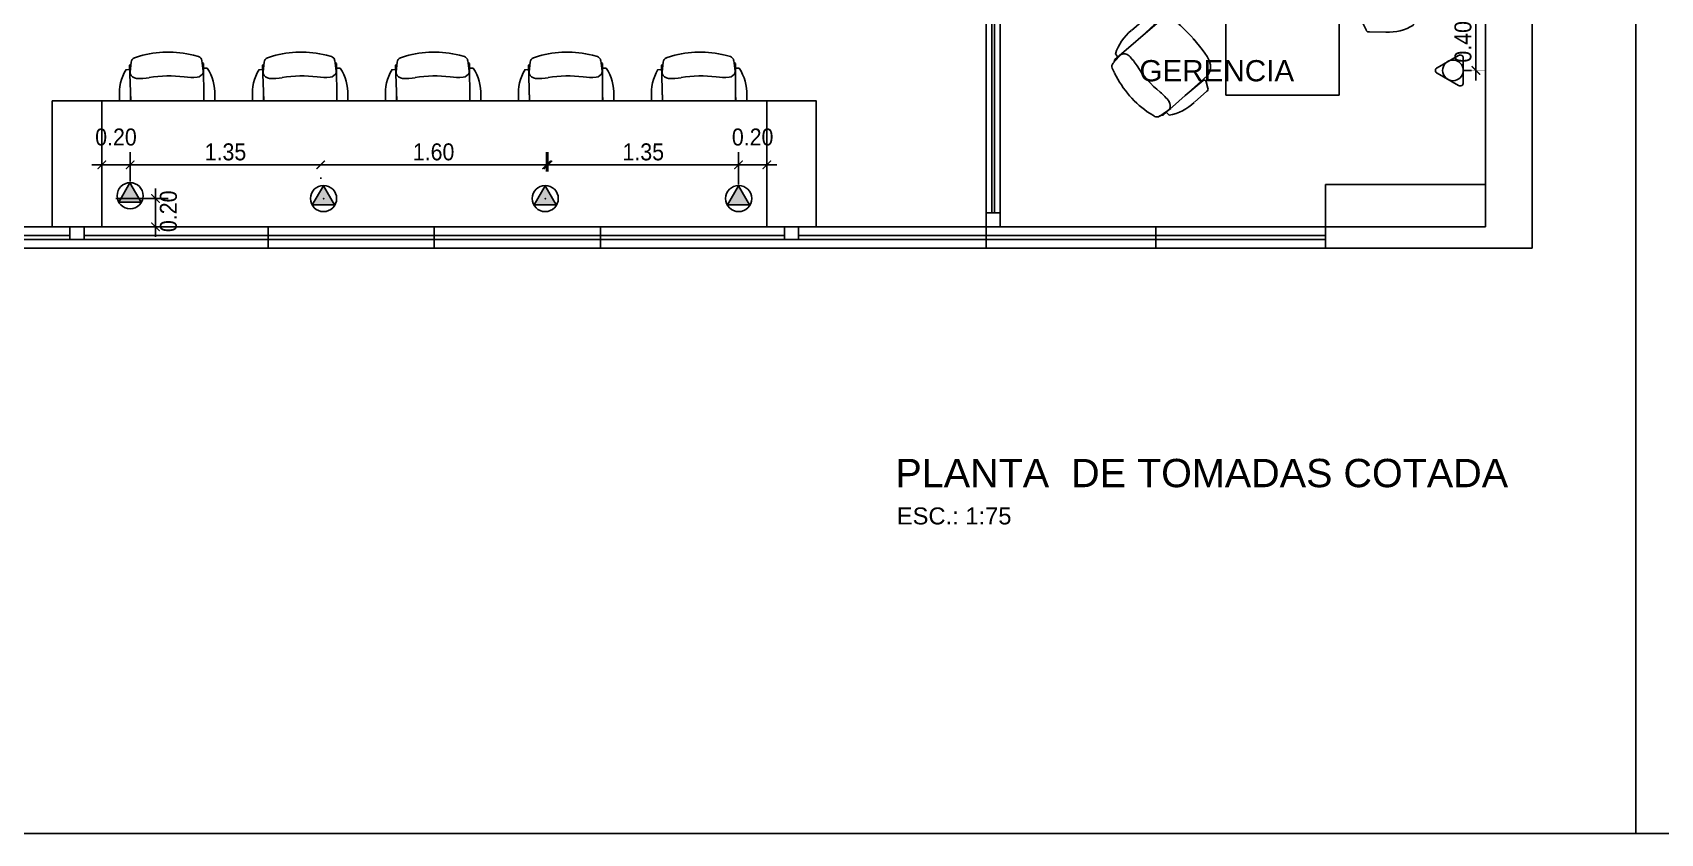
# Model space of a CAD drawing. Header units: millimetres. Extents: x 7034 to 7235, y -465 to -380.
# Drawn here: x 7133.85 to 7145.36, y -417 to -411.34 of the extents above; entities that cross this region are included whole.
import ezdxf

# ---------------------------------------------------------------- set-up
doc = ezdxf.new("R2010")
doc.units = ezdxf.units.MM
doc.header["$LTSCALE"] = 0.005
doc.linetypes.add('CONTINUO', pattern=[0])
doc.linetypes.add('DASHED', pattern=[19.05, 12.7, -6.35])
doc.layers.get('0').update_dxf_attribs({"linetype": 'CONTINUO'})
doc.layers.get('DEFPOINTS').update_dxf_attribs({"linetype": 'CONTINUO', "lineweight": 15})
for name, color, linetype in [('- COTAS', 12, 'Continuous'), ('0-TOMADAS', 12, 'Continuous'), ('A-05', 5, 'Continuous'), ('ALV_5', 5, 'Continuous'), ('ARQ-PEITORIAL', 4, 'Continuous'), ('ARQ_ALVENARIA', 6, 'Continuous'), ('ARQ_ESQUADRIA', 5, 'Continuous'), ('ARQ_JANELAALTA', 150, 'DASHED'), ('ARQ_TXT_AMBIENTE', 3, 'Continuous'), ('JANELA', 10, 'Continuous'), ('NN_PISO', 8, 'Continuous'), ('TEXTO - GERAL', 162, 'Continuous')]:
    doc.layers.add(name, color=color, linetype=linetype)
doc.layers.add('0-LAYOUT', color=250, linetype='Continuous', lineweight=25)
doc.layers.add('TEXTO', color=7, linetype='Continuous', lineweight=15)
doc.styles.add('ARQ', font='arial.ttf', dxfattribs={"width": 0.9})
doc.styles.get("Standard").update_dxf_attribs({"font": 'arial.ttf'})
doc.dimstyles.new('1-50', dxfattribs={"dimtxt": 0.12, "dimasz": 0.06, "dimexe": 0.09, "dimexo": 0.1, "dimgap": 0.03, "dimtad": 1, "dimzin": 0, "dimdsep": 46, "dimtxsty": 'ARQ', "dimblk": 'ARCHTICK', "dimcen": 0, "dimdle": 0.07, "dimclrd": 1, "dimclre": 1, "dimclrt": 7, "dimadec": 0, "dimazin": 0, "dimtm": 1e-09, "dimtfac": 1, "dimtofl": 0, "dimtmove": 2, "dimatfit": 3, "dimldrblk": 'ARCHTICK', "dimfxl": 1, "dimtolj": 1, "dimtzin": 0, "dimlwd": -1, "dimlwe": -1, "dimarcsym": 0})
pattern_1 = [(0, (21.65, -0.508), (0, 6.985), [5.08, -1.905]), (90, (21.65, -0.508), (-6.985, 4e-16), [5.08, -1.905])]

# ---------------------------------------------------------------- blocks, each defined once
blk = doc.blocks.new('TOMADA-H30')
blk.add_lwpolyline([(-0.108, 0.196), (0.108, 0.196, 0.57735), (0.132, 0.237), (0.024, 0.425, 0.57735), (-0.024, 0.425), (-0.132, 0.237, 0.57735)], format="xyb", close=True)
at = {"const_width": 0.005}
blk.add_lwpolyline([(0, 0.196), (0, 0)], dxfattribs=at)
blk = doc.blocks.new('2541982')
at = {"layer": '0-TOMADAS', "xscale": 0.6451236243583418, "yscale": 0.6451236243583418, "zscale": 0.6451236243583418, "rotation": 270}
blk.add_blockref('TOMADA-H30', (3218.8519, 1440.9676), dxfattribs=at)
blk = doc.blocks.new('_ArchTick')
at = {"color": 0, "linetype": 'ByBlock', "const_width": 0.15}
blk.add_lwpolyline([(-0.5, -0.5), (0.5, 0.5)], dxfattribs=at)
blk = doc.blocks.new('*D68')
at = {"layer": '- COTAS', "color": 1, "transparency": 16777216}
for p, q in [((7144.024, -411.203), (7143.966, -411.203)), ((7144.056, -411.133), (7144.056, -411.678)), ((7144.024, -411.608), (7143.966, -411.608))]:
    blk.add_line(p, q, dxfattribs=at)
at = {"layer": 'DEFPOINTS', "color": 0, "transparency": 16777216}
for p in [(7144.124, -411.203), (7144.056, -411.608), (7144.124, -411.608)]:
    blk.add_point(p, dxfattribs=at)
at = {"layer": '- COTAS', "color": 1, "transparency": 16777216, "xscale": 0.06, "yscale": 0.06, "zscale": 0.06}
for p, rotation in [((7144.056, -411.203), 90), ((7144.056, -411.608), 270)]:
    blk.add_blockref('_ArchTick', p, dxfattribs=dict(at, rotation=rotation))
at = {"layer": '- COTAS', "color": 7, "transparency": 16777216, "insert": (7143.965, -411.406), "char_height": 0.12, "attachment_point": 5, "rotation": 90, "style": 'ARQ'}
blk.add_mtext('\\A1;0.40', dxfattribs=at)
blk = doc.blocks.new('A$C686A6CA0')
at = {"layer": 'ARQ-PEITORIAL'}
for p, q in [((-0.1, 2.53), (-0.1, 2.48)), ((-0.1, 2.48), (0, 2.48)), ((0, 2.53), (0, 2.48))]:
    blk.add_line(p, q, dxfattribs=at)
at = {"layer": 'ARQ_ESQUADRIA'}
for p, q in [((-1.596, 3.276), (-1.557, 3.276)), ((-1.596, 3.178), (-1.596, 3.276)), ((-1.582, 3.262), (-1.582, 3.192)), ((-1.557, 3.262), (-1.582, 3.262)), ((-1.557, 3.304), (-1.55, 3.304)), ((-1.557, 3.304), (-1.557, 3.234)), ((-1.557, 3.234), (-1.55, 3.234)), ((-1.55, 3.33), (-1.52, 3.33)), ((-1.55, 3.33), (-1.55, 2.63)), ((-1.52, 2.63), (-1.52, 3.33)), ((-1.513, 3.304), (-1.52, 3.304)), ((-1.513, 3.234), (-1.52, 3.234)), ((-1.513, 3.304), (-1.513, 3.234)), ((-1.474, 3.276), (-1.513, 3.276)), ((-1.513, 3.262), (-1.488, 3.262)), ((-1.488, 3.262), (-1.488, 3.192)), ((-1.474, 3.178), (-1.474, 3.276)), ((-1.266, 3.276), (-1.227, 3.276)), ((-1.266, 3.178), (-1.266, 3.276)), ((-1.227, 3.262), (-1.252, 3.262)), ((-1.252, 3.262), (-1.252, 3.192)), ((-1.227, 3.304), (-1.227, 3.234)), ((-1.227, 3.304), (-1.22, 3.304)), ((-1.227, 3.234), (-1.22, 3.234)), ((-1.19, 3.33), (-1.22, 3.33)), ((-1.22, 2.63), (-1.22, 3.33)), ((-1.19, 3.33), (-1.19, 2.63)), ((-1.183, 3.304), (-1.19, 3.304)), ((-1.183, 3.234), (-1.19, 3.234)), ((-1.183, 3.304), (-1.183, 3.234)), ((-1.144, 3.276), (-1.183, 3.276)), ((-1.183, 3.262), (-1.158, 3.262)), ((-1.158, 3.262), (-1.158, 3.192)), ((-1.144, 3.178), (-1.144, 3.276)), ((-1.582, 3.178), (-1.596, 3.178)), ((-1.582, 3.192), (-1.582, 3.178)), ((-1.582, 3.192), (-1.582, 3.192)), ((-1.488, 3.192), (-1.488, 3.192)), ((-1.488, 3.192), (-1.488, 3.178)), ((-1.474, 3.178), (-1.488, 3.178)), ((-1.266, 3.178), (-1.252, 3.178)), ((-1.252, 3.192), (-1.252, 3.192)), ((-1.252, 3.192), (-1.252, 3.178)), ((-1.158, 3.192), (-1.158, 3.178)), ((-1.158, 3.192), (-1.158, 3.192)), ((-1.158, 3.178), (-1.144, 3.178)), ((-2.27, 2.63), (-2.22, 2.63)), ((-2.27, 2.63), (-2.22, 2.63)), ((-2.22, 2.53), (-2.22, 2.63)), ((-2.22, 2.53), (-2.22, 2.63)), ((-1.55, 2.63), (-1.52, 2.63)), ((-1.52, 2.53), (-1.52, 2.63)), ((-1.52, 2.63), (-1.47, 2.63)), ((-1.22, 2.63), (-1.27, 2.63)), ((-1.22, 2.53), (-1.22, 2.63)), ((-1.19, 2.63), (-1.22, 2.63)), ((-0.52, 2.53), (-0.52, 2.63)), ((-0.47, 2.63), (-0.52, 2.63)), ((-0.47, 2.59), (-0.1, 2.59)), ((-0.47, 2.57), (-0.1, 2.57)), ((-2.27, 2.53), (-2.22, 2.53)), ((-2.27, 2.53), (-2.22, 2.53)), ((-1.52, 2.53), (-1.47, 2.53)), ((-1.22, 2.53), (-1.27, 2.53)), ((-0.47, 2.53), (-0.52, 2.53)), ((-0.1, 2.43), (-0.1, 2.48)), ((-0.1, 2.43), (-0.1, 2.48)), ((-0.1, 2.43), (0, 2.43)), ((-0.1, 2.43), (0, 2.43)), ((-0.06, 2.53), (-0.06, 2.48)), ((-0.04, 2.53), (-0.04, 2.48)), ((0, 2.43), (0, 2.48)), ((0, 2.43), (0, 2.48)), ((0, 2.43), (0.7, 2.43)), ((0, 2.4), (0, 2.43)), ((0.548, 2.476), (0.646, 2.476)), ((0.548, 2.476), (0.548, 2.462)), ((0.562, 2.462), (0.548, 2.462)), ((0.632, 2.462), (0.562, 2.462)), ((0.562, 2.462), (0.562, 2.462)), ((0.674, 2.437), (0.604, 2.437)), ((0.604, 2.437), (0.604, 2.43)), ((0.632, 2.437), (0.632, 2.462)), ((0.646, 2.476), (0.646, 2.437)), ((0.674, 2.437), (0.674, 2.43)), ((0.7, 2.4), (0.7, 2.43)), ((0.7, 2.4), (0, 2.4)), ((0.548, 2.368), (0.548, 2.354)), ((0.562, 2.368), (0.548, 2.368)), ((0.548, 2.354), (0.646, 2.354)), ((0.562, 2.368), (0.562, 2.368)), ((0.632, 2.368), (0.562, 2.368)), ((0.604, 2.393), (0.604, 2.4)), ((0.674, 2.393), (0.604, 2.393)), ((0.632, 2.393), (0.632, 2.368)), ((0.646, 2.354), (0.646, 2.393)), ((0.674, 2.393), (0.674, 2.4)), ((-0.1, 1.73), (0, 1.73)), ((-0.1, 1.68), (-0.1, 1.73)), ((0, 1.68), (0, 1.73)), ((0, 1.68), (-0.1, 1.68)), ((-0.06, 1.68), (-0.06, 0.1)), ((-0.04, 1.68), (-0.04, 0.1))]:
    blk.add_line(p, q, dxfattribs=at)
at = {"layer": 'ARQ_JANELAALTA'}
for centre, start, end in [((-1.519, 2.63), 92.5089, 180), ((-1.221, 2.63), 0, 87.4911), ((0, 2.431), 270, 357.4911)]:
    blk.add_arc(centre, 0.701, start, end, dxfattribs=at)
at = {"layer": 'JANELA'}
for p, q in [((-1.32, 2.63), (-1.42, 2.63)), ((-0.47, 2.63), (-0.47, 2.53)), ((-0.1, 2.63), (-0.47, 2.63)), ((-1.32, 2.53), (-1.42, 2.53)), ((-0.1, 2.53), (-0.47, 2.53)), ((-0.1, 2.53), (-0.1, 2.48)), ((-0.1, 2.48), (0, 2.48)), ((0, 2.48), (0, 2.53)), ((-0.1, 1.68), (-0.1, 0.1)), ((0, 1.68), (0, 0.1))]:
    blk.add_line(p, q, dxfattribs=at)
for points in [[(-1.47, 2.63), (-1.42, 2.63), (-1.42, 2.53), (-1.47, 2.53)], [(-1.32, 2.63), (-1.27, 2.63), (-1.27, 2.53), (-1.32, 2.53)], [(0, 2.53), (-0.1, 2.53), (-0.1, 2.63), (0, 2.63)]]:
    blk.add_lwpolyline(points, close=True, dxfattribs=at)
blk = doc.blocks.new('A$C1D1E4AAD')
at = {"layer": '0-LAYOUT', "linetype": 'ByBlock'}
for p, q in [((-2.015, 0), (-2.015, -1.6)), ((-1.215, 0), (-1.215, -1.6)), ((-2.519, -0.103), (-2.551, -0.122)), ((-2.405, -0.158), (-2.482, -0.105)), ((-2.458, -0.11), (-2.474, -0.11)), ((-2.147, -0.39), (-2.458, -0.11)), ((-2.434, -0.131), (-2.417, -0.111)), ((-2.238, -0.201), (-2.15, -0.28)), ((-2.176, -0.356), (-2.302, -0.25)), ((-2.142, -0.302), (-2.154, -0.346)), ((-2.818, -0.443), (-2.802, -0.408)), ((-2.748, -0.549), (-2.811, -0.479)), ((-2.802, -0.502), (-2.804, -0.486)), ((-2.485, -0.774), (-2.802, -0.502)), ((-2.779, -0.523), (-2.796, -0.543)), ((-1.076, -0.561), (-0.658, -0.556)), ((-1.022, -0.491), (-1.042, -0.533)), ((-1.032, -0.555), (-0.868, -0.558)), ((-0.884, -0.48), (-1.001, -0.48)), ((-0.73, -0.557), (-0.637, -0.568)), ((-0.69, -0.556), (-0.69, -0.53)), ((-0.658, -0.556), (-0.646, -0.567)), ((-2.522, -0.75), (-2.643, -0.639)), ((-0.607, -0.591), (-0.596, -0.626)), ((-2.683, -0.708), (-2.595, -0.785)), ((-2.571, -0.791), (-2.529, -0.773)), ((-0.607, -1.043), (-0.596, -1.007)), ((-2.485, -1.078), (-2.802, -1.35)), ((-2.683, -1.144), (-2.595, -1.067)), ((-2.522, -1.102), (-2.643, -1.213)), ((-2.571, -1.061), (-2.529, -1.079)), ((-1.076, -1.072), (-0.658, -1.078)), ((-1.022, -1.142), (-1.042, -1.101)), ((-1.032, -1.079), (-0.868, -1.076)), ((-0.73, -1.077), (-0.637, -1.066)), ((-0.69, -1.078), (-0.69, -1.104)), ((-0.658, -1.078), (-0.646, -1.067)), ((-0.884, -1.154), (-1.001, -1.153)), ((-2.748, -1.303), (-2.811, -1.373)), ((-2.802, -1.35), (-2.804, -1.366)), ((-2.779, -1.329), (-2.796, -1.309)), ((-2.818, -1.409), (-2.802, -1.443)), ((-2.147, -1.462), (-2.458, -1.742)), ((-2.176, -1.496), (-2.302, -1.602)), ((-2.238, -1.65), (-2.15, -1.572)), ((-2.142, -1.55), (-2.154, -1.506)), ((-2.015, -1.6), (-1.215, -1.6)), ((-2.405, -1.694), (-2.482, -1.747)), ((-2.434, -1.721), (-2.417, -1.741)), ((-2.519, -1.749), (-2.551, -1.73)), ((-2.458, -1.742), (-2.474, -1.741))]:
    blk.add_line(p, q, dxfattribs=at)
for centre, radius, start, end in [((-2.503, -0.131), 0.0328, 51.4098, 120.5547), ((-2.471, -0.44), 0.333, 45.7372, 80.6494), ((-2.149, -0.728), 0.727, 123.5174, 153.896), ((-2.712, 0.012), 0.368, 309.1313, 323.2958), ((-2.46, -0.177), 0.0523, 323.2944, 29.1682), ((-2.46, -0.177), 0.0523, 323.2944, 29.1682), ((-2.012, -0.849), 0.742, 129.1314, 148.282), ((-2.162, -0.297), 0.0207, 345.8779, 57.0329), ((-2.788, -0.455), 0.0328, 156.8587, 226.0036), ((-2.956, -0.266), 0.368, 314.1176, 328.2821), ((-2.168, -0.345), 0.0141, 232.5784, 352.1311), ((-2.209, -0.45), 0.0857, 341.4955, 44.5153), ((-2.477, -0.447), 0.333, 196.764, 231.6762), ((-2.736, -0.492), 0.0523, 248.2452, 314.1189), ((-3.181, 0.177), 1.249, 312.9781, 324.4353), ((-2.321, -0.422), 0.202, 320.8696, 343.9764), ((-1.07, -0.647), 0.0857, 94.1914, 157.2111), ((-1.031, -0.541), 0.0141, 146.5756, 266.1283), ((-1.004, -0.501), 0.0207, 81.6738, 152.8287), ((-0.866, -0.812), 0.333, 58.0573, 92.9695), ((-0.701, -0.607), 0.0523, 109.5385, 175.4123), ((-0.638, -0.601), 0.0328, 18.152, 87.2969), ((-0.967, -0.699), 0.202, 154.7303, 177.8371), ((-0.387, -0.632), 0.368, 175.4109, 189.5754), ((-1.298, -0.817), 0.727, 344.8107, 15.1893), ((-2.579, -0.772), 0.0207, 220.3805, 291.5354), ((-2.532, -0.76), 0.0141, 285.2823, 44.835), ((-2.433, -0.706), 0.0857, 232.8981, 295.9178), ((-2.476, -0.598), 0.202, 293.437, 316.5438), ((0.074, -0.817), 1.249, 174.2714, 185.7286), ((-1.481, -0.817), 0.742, 350.4247, 9.5753), ((-0.967, -0.934), 0.202, 182.1629, 205.2697), ((-1.07, -0.987), 0.0857, 202.7889, 265.8086), ((-0.387, -1.002), 0.368, 170.4246, 184.5891), ((-0.701, -1.026), 0.0523, 184.5877, 250.4615), ((-0.701, -1.026), 0.0523, 184.5877, 250.4615), ((-2.477, -1.405), 0.333, 128.3238, 163.236), ((-2.579, -1.08), 0.0207, 68.4646, 139.6195), ((-2.532, -1.092), 0.0141, 315.165, 74.7177), ((-2.433, -1.146), 0.0857, 64.0822, 127.1019), ((-2.476, -1.254), 0.202, 43.4562, 66.563), ((-3.181, -2.029), 1.249, 35.5647, 47.0219), ((-1.031, -1.093), 0.0141, 93.8717, 213.4244), ((-1.004, -1.133), 0.0207, 207.1713, 278.3262), ((-0.866, -0.822), 0.333, 267.0305, 301.9427), ((-0.638, -1.033), 0.0328, 272.7031, 341.848), ((-2.788, -1.397), 0.0328, 133.9964, 203.1413), ((-2.736, -1.36), 0.0523, 45.8811, 111.7548), ((-2.956, -1.586), 0.368, 31.7179, 45.8824), ((-2.321, -1.43), 0.202, 16.0236, 39.1304), ((-2.209, -1.402), 0.0857, 315.4847, 18.5045), ((-2.149, -1.124), 0.727, 206.104, 236.4826), ((-2.012, -1.003), 0.742, 211.718, 230.8686), ((-2.168, -1.507), 0.0141, 7.8689, 127.4216), ((-2.712, -1.864), 0.368, 36.7042, 50.8687), ((-2.162, -1.555), 0.0207, 302.9671, 14.1221), ((-2.46, -1.675), 0.0523, 330.8318, 36.7056), ((-2.46, -1.675), 0.0523, 330.8318, 36.7056), ((-2.471, -1.412), 0.333, 279.3506, 314.2628), ((-2.503, -1.721), 0.0328, 239.4453, 308.5902)]:
    blk.add_arc(centre, radius, start, end, dxfattribs=at)
for p in [(-2.242, -0.647), (-1.175, -0.817), (-2.242, -1.205)]:
    blk.add_point(p, dxfattribs=at)
blk = doc.blocks.new('tomada piso')
at = {"layer": '- COTAS'}
h = blk.add_hatch(color=3, dxfattribs=at)
h.dxf.hatch_style = 1
h.paths.add_polyline_path([(-153.145, 1.912), (-153.145, 1.661), (-152.928, 1.787)])
at = {"layer": 'TEXTO - GERAL', "color": 3}
for p, q in [((-152.928, 1.787), (-153.145, 1.912)), ((-153.145, 1.912), (-153.145, 1.661)), ((-153.145, 1.661), (-152.928, 1.787))]:
    blk.add_line(p, q, dxfattribs=at)
blk.add_circle((-153.074, 1.785), 0.148, dxfattribs=at)
blk = doc.blocks.new('*D309')
at = {"layer": '- COTAS', "color": 1, "transparency": 16777216}
for p, q in [((7134.724, -412.783), (7134.724, -412.443)), ((7134.444, -412.513), (7134.814, -412.513)), ((7134.444, -412.713), (7134.814, -412.713))]:
    blk.add_line(p, q, dxfattribs=at)
at = {"layer": 'DEFPOINTS', "color": 0, "transparency": 16777216}
for p in [(7134.344, -412.513), (7134.724, -412.513), (7134.344, -412.713)]:
    blk.add_point(p, dxfattribs=at)
at = {"layer": '- COTAS', "color": 1, "transparency": 16777216, "xscale": 0.06, "yscale": 0.06, "zscale": 0.06}
for p, rotation in [((7134.724, -412.513), 90), ((7134.724, -412.713), 270)]:
    blk.add_blockref('_ArchTick', p, dxfattribs=dict(at, rotation=rotation))
at = {"layer": '- COTAS', "color": 7, "transparency": 16777216, "insert": (7134.815, -412.603), "char_height": 0.12, "attachment_point": 5, "rotation": 90, "style": 'ARQ'}
blk.add_mtext('\\A1;0.20', dxfattribs=at)
blk = doc.blocks.new('*D310')
at = {"layer": '- COTAS', "color": 1, "transparency": 16777216}
for p, q in [((7134.344, -412.413), (7134.344, -412.185)), ((7134.544, -412.393), (7134.544, -412.185)), ((7134.274, -412.275), (7134.614, -412.275))]:
    blk.add_line(p, q, dxfattribs=at)
at = {"layer": 'DEFPOINTS', "color": 0, "transparency": 16777216}
for p in [(7134.544, -412.275), (7134.344, -412.513), (7134.544, -412.493)]:
    blk.add_point(p, dxfattribs=at)
at = {"layer": '- COTAS', "color": 1, "transparency": 16777216, "xscale": 0.06, "yscale": 0.06, "zscale": 0.06, "rotation": 180}
blk.add_blockref('_ArchTick', (7134.344, -412.275), dxfattribs=at)
at = {"layer": '- COTAS', "color": 1, "transparency": 16777216, "xscale": 0.06, "yscale": 0.06, "zscale": 0.06}
blk.add_blockref('_ArchTick', (7134.544, -412.275), dxfattribs=at)
at = {"layer": '- COTAS', "color": 7, "transparency": 16777216, "insert": (7134.444, -412.079), "char_height": 0.12, "attachment_point": 5, "style": 'ARQ'}
blk.add_mtext('\\A1;0.20', dxfattribs=at)
blk = doc.blocks.new('*D311')
at = {"layer": '- COTAS', "color": 1, "transparency": 16777216}
for p, q in [((7134.544, -412.393), (7134.544, -412.185)), ((7134.474, -412.275), (7135.961, -412.275)), ((7135.891, -412.374), (7135.891, -412.365))]:
    blk.add_line(p, q, dxfattribs=at)
at = {"layer": 'DEFPOINTS', "color": 0, "transparency": 16777216}
for p in [(7135.891, -412.274), (7135.891, -412.275), (7134.544, -412.493)]:
    blk.add_point(p, dxfattribs=at)
at = {"layer": '- COTAS', "color": 1, "transparency": 16777216, "xscale": 0.06, "yscale": 0.06, "zscale": 0.06, "rotation": 180}
blk.add_blockref('_ArchTick', (7134.544, -412.275), dxfattribs=at)
at = {"layer": '- COTAS', "color": 1, "transparency": 16777216, "xscale": 0.06, "yscale": 0.06, "zscale": 0.06}
blk.add_blockref('_ArchTick', (7135.891, -412.275), dxfattribs=at)
at = {"layer": '- COTAS', "color": 7, "transparency": 16777216, "insert": (7135.218, -412.184), "char_height": 0.12, "attachment_point": 5, "style": 'ARQ'}
blk.add_mtext('\\A1;1.35', dxfattribs=at)
blk = doc.blocks.new('*D312')
at = {"layer": '- COTAS', "color": 1, "transparency": 16777216}
for p, q in [((7137.487, -412.322), (7137.487, -412.185)), ((7135.821, -412.275), (7137.557, -412.275)), ((7135.891, -412.374), (7135.891, -412.365))]:
    blk.add_line(p, q, dxfattribs=at)
at = {"layer": 'DEFPOINTS', "color": 0, "transparency": 16777216}
for p in [(7135.891, -412.274), (7137.487, -412.275), (7137.487, -412.422)]:
    blk.add_point(p, dxfattribs=at)
at = {"layer": '- COTAS', "color": 1, "transparency": 16777216, "xscale": 0.06, "yscale": 0.06, "zscale": 0.06, "rotation": 180}
blk.add_blockref('_ArchTick', (7135.891, -412.275), dxfattribs=at)
at = {"layer": '- COTAS', "color": 1, "transparency": 16777216, "xscale": 0.06, "yscale": 0.06, "zscale": 0.06}
blk.add_blockref('_ArchTick', (7137.487, -412.275), dxfattribs=at)
at = {"layer": '- COTAS', "color": 7, "transparency": 16777216, "insert": (7136.689, -412.184), "char_height": 0.12, "attachment_point": 5, "style": 'ARQ'}
blk.add_mtext('\\A1;1.60', dxfattribs=at)
blk = doc.blocks.new('*D313')
at = {"layer": '- COTAS', "color": 1, "transparency": 16777216}
for p, q in [((7137.497, -412.322), (7137.497, -412.185)), ((7138.844, -412.413), (7138.844, -412.185)), ((7137.427, -412.275), (7138.914, -412.275))]:
    blk.add_line(p, q, dxfattribs=at)
at = {"layer": 'DEFPOINTS', "color": 0, "transparency": 16777216}
for p in [(7138.844, -412.275), (7137.497, -412.422), (7138.844, -412.513)]:
    blk.add_point(p, dxfattribs=at)
at = {"layer": '- COTAS', "color": 1, "transparency": 16777216, "xscale": 0.06, "yscale": 0.06, "zscale": 0.06, "rotation": 180}
blk.add_blockref('_ArchTick', (7137.497, -412.275), dxfattribs=at)
at = {"layer": '- COTAS', "color": 1, "transparency": 16777216, "xscale": 0.06, "yscale": 0.06, "zscale": 0.06}
blk.add_blockref('_ArchTick', (7138.844, -412.275), dxfattribs=at)
at = {"layer": '- COTAS', "color": 7, "transparency": 16777216, "insert": (7138.171, -412.184), "char_height": 0.12, "attachment_point": 5, "style": 'ARQ'}
blk.add_mtext('\\A1;1.35', dxfattribs=at)
blk = doc.blocks.new('*D314')
at = {"layer": '- COTAS', "color": 1, "transparency": 16777216}
for p, q in [((7138.844, -412.413), (7138.844, -412.185)), ((7139.044, -412.175), (7139.044, -412.185)), ((7138.774, -412.275), (7139.114, -412.275))]:
    blk.add_line(p, q, dxfattribs=at)
at = {"layer": 'DEFPOINTS', "color": 0, "transparency": 16777216}
for p in [(7139.044, -412.275), (7139.044, -412.275), (7138.844, -412.513)]:
    blk.add_point(p, dxfattribs=at)
at = {"layer": '- COTAS', "color": 1, "transparency": 16777216, "xscale": 0.06, "yscale": 0.06, "zscale": 0.06, "rotation": 180}
blk.add_blockref('_ArchTick', (7138.844, -412.275), dxfattribs=at)
at = {"layer": '- COTAS', "color": 1, "transparency": 16777216, "xscale": 0.06, "yscale": 0.06, "zscale": 0.06}
blk.add_blockref('_ArchTick', (7139.044, -412.275), dxfattribs=at)
at = {"layer": '- COTAS', "color": 7, "transparency": 16777216, "insert": (7138.944, -412.079), "char_height": 0.12, "attachment_point": 5, "style": 'ARQ'}
blk.add_mtext('\\A1;0.20', dxfattribs=at)

msp = doc.modelspace()

# ---------------------------------------------------------------- hatches: boundary and pattern name
at = {"layer": '0-TOMADAS'}
h = msp.add_hatch(dxfattribs=at)
h.set_pattern_fill('ANGLE', color=256)
h.set_pattern_definition(pattern_1)
h.paths.add_polyline_path([(7133.999, -412.254), (7133.914, -412.205, 0.57735), (7133.879, -412.224), (7133.879, -412.313), (7133.995, -412.312), (7133.999, -412.312)])
h.paths.add_polyline_path([(7134.068, -412.293), (7133.999, -412.254), (7133.999, -412.312), (7134.079, -412.312, 0.258409)])
h.paths.add_polyline_path([(7134.068, -412.333, 0.277535), (7134.079, -412.312), (7133.999, -412.312), (7133.999, -412.373)])
h.paths.add_polyline_path([(7133.999, -412.312), (7133.995, -412.312), (7133.879, -412.313), (7133.879, -412.402, 0.57735), (7133.914, -412.422), (7133.999, -412.373)])
h = msp.add_hatch(dxfattribs=at)
h.set_pattern_fill('ANGLE', color=256)
h.set_pattern_definition([(0, (0, 0), (0, 6.985), [5.08, -1.905]), (90, (0, 0), (-6.985, 4e-16), [5.08, -1.905])])
h.paths.add_polyline_path([(7134.693, -412.293), (7134.616, -412.249), (7134.616, -412.377), (7134.693, -412.333, 0.57735)])
h.paths.add_polyline_path([(7138.773, -412.249), (7138.696, -412.293, 0.57735), (7138.696, -412.333), (7138.773, -412.377)])
h = msp.add_hatch(dxfattribs=at)
h.set_pattern_fill('ANGLE', color=256)
h.set_pattern_definition(pattern_1)
h.paths.add_polyline_path([(7138.258, -412.224, 0.57735), (7138.224, -412.205), (7138.139, -412.254), (7138.139, -412.314), (7138.143, -412.314), (7138.258, -412.313)])
h.paths.add_polyline_path([(7138.258, -412.313), (7138.143, -412.314), (7138.139, -412.314), (7138.139, -412.373), (7138.224, -412.422, 0.57735), (7138.258, -412.402)])
h.paths.add_polyline_path([(7138.139, -412.314), (7138.059, -412.314, 0.258409), (7138.07, -412.333), (7138.139, -412.373)])
h.paths.add_polyline_path([(7138.139, -412.254), (7138.07, -412.293, 0.277535), (7138.059, -412.314), (7138.139, -412.314)])

# ---------------------------------------------------------------- linework, layer by layer
at = {"layer": '- COTAS'}
msp.add_line((7134.344, -411.823), (7134.344, -412.713), dxfattribs=at)
for p in [(7135.911, -412.513), (7137.478, -412.513)]:
    msp.add_point(p, dxfattribs=at)
for points in [[(7145.186, -402.148), (7145.186, -416.998), (7124.186, -416.998), (7124.186, -402.148)], [(7166.186, -402.148), (7166.186, -416.998), (7145.186, -416.998), (7145.186, -402.148)]]:
    msp.add_lwpolyline(points, close=True)
at = {"layer": '0-LAYOUT', "linetype": 'ByBlock'}
for p, q in [((7134.54, -411.57), (7134.551, -411.558)), ((7134.542, -411.642), (7134.552, -411.549)), ((7134.574, -411.519), (7134.61, -411.507)), ((7135.027, -411.51), (7134.991, -411.5)), ((7135.063, -411.632), (7135.05, -411.539)), ((7135.062, -411.56), (7135.051, -411.549)), ((7135.064, -411.823), (7135.062, -411.56)), ((7135.48, -411.57), (7135.491, -411.558)), ((7135.482, -411.642), (7135.492, -411.549)), ((7135.514, -411.519), (7135.55, -411.507)), ((7135.967, -411.51), (7135.931, -411.5)), ((7136.003, -411.632), (7135.99, -411.539)), ((7136.002, -411.56), (7135.991, -411.549)), ((7136.004, -411.823), (7136.002, -411.56)), ((7136.42, -411.57), (7136.431, -411.558)), ((7136.422, -411.642), (7136.432, -411.549)), ((7136.454, -411.519), (7136.49, -411.507)), ((7136.907, -411.51), (7136.871, -411.5)), ((7136.943, -411.632), (7136.93, -411.539)), ((7136.942, -411.56), (7136.931, -411.549)), ((7136.944, -411.823), (7136.942, -411.56)), ((7137.36, -411.57), (7137.371, -411.558)), ((7137.362, -411.642), (7137.372, -411.549)), ((7137.394, -411.519), (7137.43, -411.507)), ((7137.847, -411.51), (7137.811, -411.5)), ((7137.883, -411.632), (7137.87, -411.539)), ((7137.882, -411.56), (7137.871, -411.549)), ((7137.884, -411.823), (7137.882, -411.56)), ((7138.3, -411.57), (7138.311, -411.558)), ((7138.302, -411.642), (7138.312, -411.549)), ((7138.334, -411.519), (7138.37, -411.507)), ((7138.787, -411.51), (7138.751, -411.5)), ((7138.823, -411.632), (7138.81, -411.539)), ((7138.822, -411.56), (7138.811, -411.549)), ((7138.824, -411.823), (7138.822, -411.56)), ((7134.541, -411.602), (7134.515, -411.603)), ((7134.548, -411.823), (7134.54, -411.57)), ((7135.063, -411.592), (7135.089, -411.592)), ((7135.481, -411.602), (7135.455, -411.603)), ((7135.488, -411.823), (7135.48, -411.57)), ((7136.003, -411.592), (7136.029, -411.592)), ((7136.421, -411.602), (7136.395, -411.603)), ((7136.428, -411.823), (7136.42, -411.57)), ((7136.943, -411.592), (7136.969, -411.592)), ((7137.361, -411.602), (7137.335, -411.603)), ((7137.368, -411.823), (7137.36, -411.57)), ((7137.883, -411.592), (7137.909, -411.592)), ((7138.301, -411.602), (7138.275, -411.603)), ((7138.308, -411.823), (7138.3, -411.57)), ((7138.823, -411.592), (7138.849, -411.592)), ((7134.468, -411.797), (7134.469, -411.823)), ((7134.547, -411.823), (7134.547, -411.78)), ((7135.066, -411.823), (7135.064, -411.77)), ((7135.143, -411.784), (7135.143, -411.823)), ((7135.408, -411.797), (7135.409, -411.823)), ((7135.487, -411.823), (7135.487, -411.78)), ((7136.006, -411.823), (7136.004, -411.77)), ((7136.083, -411.784), (7136.083, -411.823)), ((7136.348, -411.797), (7136.349, -411.823)), ((7136.427, -411.823), (7136.427, -411.78)), ((7136.946, -411.823), (7136.944, -411.77)), ((7137.023, -411.784), (7137.023, -411.823)), ((7137.288, -411.797), (7137.289, -411.823)), ((7137.367, -411.823), (7137.367, -411.78)), ((7137.886, -411.823), (7137.884, -411.77)), ((7137.963, -411.784), (7137.963, -411.823)), ((7138.228, -411.797), (7138.229, -411.823)), ((7138.307, -411.823), (7138.307, -411.78)), ((7138.826, -411.823), (7138.824, -411.77)), ((7138.903, -411.784), (7138.903, -411.823)), ((7134.344, -411.823), (7139.044, -411.823)), ((7144.124, -412.413), (7142.994, -412.413)), ((7142.994, -412.713), (7142.994, -412.413)), ((7144.124, -412.413), (7142.994, -412.413)), ((7142.994, -412.713), (7142.994, -412.413))]:
    msp.add_line(p, q, dxfattribs=at)
for centre, radius, start, end in [((7134.585, -411.55), 0.0328, 109.2519, 178.3968), ((7134.814, -412.205), 0.727, 75.9106, 106.2891), ((7135.017, -411.541), 0.0328, 3.8029, 72.9478), ((7135.525, -411.55), 0.0328, 109.2519, 178.3968), ((7135.754, -412.205), 0.727, 75.9106, 106.2891), ((7135.957, -411.541), 0.0328, 3.8029, 72.9478), ((7136.465, -411.55), 0.0328, 109.2519, 178.3968), ((7136.694, -412.205), 0.727, 75.9106, 106.2891), ((7136.897, -411.541), 0.0328, 3.8029, 72.9478), ((7137.405, -411.55), 0.0328, 109.2519, 178.3968), ((7137.634, -412.205), 0.727, 75.9106, 106.2891), ((7137.837, -411.541), 0.0328, 3.8029, 72.9478), ((7138.345, -411.55), 0.0328, 109.2519, 178.3968), ((7138.574, -412.205), 0.727, 75.9106, 106.2891), ((7138.777, -411.541), 0.0328, 3.8029, 72.9478), ((7134.801, -411.773), 0.333, 149.1571, 184.0693), ((7134.593, -411.612), 0.0523, 200.6384, 266.5121), ((7134.593, -411.612), 0.0523, 200.6384, 266.5121), ((7134.611, -411.298), 0.368, 266.5108, 280.6752), ((7134.817, -412.388), 0.742, 81.5246, 100.6751), ((7134.981, -411.29), 0.368, 261.5245, 275.6889), ((7135.012, -411.604), 0.0523, 275.6876, 341.5613), ((7134.81, -411.773), 0.333, 358.1304, 33.0425), ((7135.741, -411.773), 0.333, 149.1571, 184.0693), ((7135.533, -411.612), 0.0523, 200.6384, 266.5121), ((7135.533, -411.612), 0.0523, 200.6384, 266.5121), ((7135.551, -411.298), 0.368, 266.5108, 280.6752), ((7135.757, -412.388), 0.742, 81.5246, 100.6751), ((7135.921, -411.29), 0.368, 261.5245, 275.6889), ((7135.952, -411.604), 0.0523, 275.6876, 341.5613), ((7135.75, -411.773), 0.333, 358.1304, 33.0425), ((7136.681, -411.773), 0.333, 149.1571, 184.0693), ((7136.473, -411.612), 0.0523, 200.6384, 266.5121), ((7136.473, -411.612), 0.0523, 200.6384, 266.5121), ((7136.491, -411.298), 0.368, 266.5108, 280.6752), ((7136.697, -412.388), 0.742, 81.5246, 100.6751), ((7136.861, -411.29), 0.368, 261.5245, 275.6889), ((7136.892, -411.604), 0.0523, 275.6876, 341.5613), ((7136.69, -411.773), 0.333, 358.1304, 33.0425), ((7137.621, -411.773), 0.333, 149.1571, 184.0693), ((7137.413, -411.612), 0.0523, 200.6384, 266.5121), ((7137.413, -411.612), 0.0523, 200.6384, 266.5121), ((7137.431, -411.298), 0.368, 266.5108, 280.6752), ((7137.637, -412.388), 0.742, 81.5246, 100.6751), ((7137.801, -411.29), 0.368, 261.5245, 275.6889), ((7137.832, -411.604), 0.0523, 275.6876, 341.5613), ((7137.63, -411.773), 0.333, 358.1304, 33.0425), ((7138.561, -411.773), 0.333, 149.1571, 184.0693), ((7138.353, -411.612), 0.0523, 200.6384, 266.5121), ((7138.353, -411.612), 0.0523, 200.6384, 266.5121), ((7138.371, -411.298), 0.368, 266.5108, 280.6752), ((7138.577, -412.388), 0.742, 81.5246, 100.6751), ((7138.741, -411.29), 0.368, 261.5245, 275.6889), ((7138.772, -411.604), 0.0523, 275.6876, 341.5613), ((7138.57, -411.773), 0.333, 358.1304, 33.0425)]:
    msp.add_arc(centre, radius, start, end, dxfattribs=at)
at = {"layer": '0-TOMADAS'}
msp.add_circle((7143.894, -411.608), 0.0729, dxfattribs=at)
at = {"layer": 'A-05'}
for points in [[(7134.344, -412.713), (7134.344, -411.823), (7133.994, -411.823), (7133.994, -412.713)], [(7139.394, -412.713), (7139.394, -411.823), (7139.044, -411.823), (7139.044, -412.713)]]:
    msp.add_lwpolyline(points, close=True, dxfattribs=at)
at = {"layer": 'ARQ-PEITORIAL'}
for p, q in [((7140.594, -412.613), (7140.694, -412.613)), ((7140.594, -412.613), (7140.594, -412.713)), ((7140.594, -412.713), (7140.694, -412.713)), ((7140.694, -412.613), (7140.694, -412.713))]:
    msp.add_line(p, q, dxfattribs=at)
at = {"layer": 'ARQ_ALVENARIA'}
for p, q in [((7144.124, -411.203), (7144.124, -412.713)), ((7144.454, -411.203), (7144.454, -412.863)), ((7144.124, -412.713), (7142.994, -412.713)), ((7142.994, -412.713), (7142.994, -412.863)), ((7144.454, -412.863), (7142.994, -412.863))]:
    msp.add_line(p, q, dxfattribs=at)
at = {"layer": 'ARQ_ESQUADRIA'}
for p, q in [((7135.519, -412.713), (7135.519, -412.863)), ((7136.694, -412.713), (7136.694, -412.863)), ((7137.869, -412.713), (7137.869, -412.863)), ((7140.594, -412.713), (7140.594, -412.863)), ((7141.794, -412.713), (7141.794, -412.863)), ((7129.294, -412.773), (7134.119, -412.773)), ((7129.294, -412.803), (7134.119, -412.803)), ((7134.219, -412.773), (7139.169, -412.773)), ((7134.219, -412.803), (7139.169, -412.803)), ((7139.269, -412.773), (7142.994, -412.773)), ((7139.269, -412.803), (7142.994, -412.803))]:
    msp.add_line(p, q, dxfattribs=at)
for points in [[(7134.119, -412.713), (7134.119, -412.803), (7134.219, -412.803), (7134.219, -412.713)], [(7139.169, -412.713), (7139.169, -412.803), (7139.269, -412.803), (7139.269, -412.713)]]:
    msp.add_lwpolyline(points, close=True, dxfattribs=at)
at = {"layer": 'JANELA'}
for p, q in [((7133.994, -412.713), (7129.294, -412.713)), ((7139.044, -412.713), (7134.344, -412.713)), ((7142.994, -412.713), (7139.394, -412.713)), ((7142.994, -412.863), (7128.944, -412.863))]:
    msp.add_line(p, q, dxfattribs=at)

# ---------------------------------------------------------------- block references
at = {"xscale": 1.249890158726032, "yscale": 1.249890158726032, "zscale": 1.249890158726032, "rotation": 179.9999999998651}
msp.add_blockref('2541982', (11167.336, 1389.443), dxfattribs=at)
at = {"layer": 'ALV_5', "xscale": 0.6240000000000001, "yscale": 0.6240000000000001, "zscale": 0.6240000000000001, "rotation": 90.0000000000915}
for p in [(7135.658, -316.975), (7137.025, -316.995), (7138.592, -316.995), (7139.959, -316.995)]:
    msp.add_blockref('tomada piso', p, dxfattribs=at)
at = {"layer": 'NN_PISO'}
for name, p in [('A$C686A6CA0', (7140.694, -412.713)), ('A$C1D1E4AAD', (7144.304, -410.183))]:
    msp.add_blockref(name, p, dxfattribs=at)

# ---------------------------------------------------------------- texts
at = {"layer": 'ARQ_TXT_AMBIENTE', "insert": (7141.082, -411.535), "char_height": 0.15, "attachment_point": 1}
msp.add_mtext_dynamic_manual_height_columns('\\pi0.59529;GERENCIA', width=2.27425, gutter_width=12.5, heights=[0], dxfattribs=at)
at = {"layer": 'TEXTO', "attachment_point": 1}
for s, width, insert, char_height in [('PLANTA  DE TOMADAS COTADA', 4.52149, (7139.953, -414.352), 0.2), ('ESC.: 1:75', 3.13121, (7139.963, -414.695), 0.12)]:
    msp.add_mtext_dynamic_manual_height_columns(s, width=width, gutter_width=12.5, heights=[0], dxfattribs=dict(at, insert=insert, char_height=char_height))

# ---------------------------------------------------------------- dimensions: what is measured, and where the dimension line sits
at = {"layer": '- COTAS'}
dim = msp.add_linear_dim(base=(7144.056246765, -411.608218842), p1=(7144.12445138, -411.203218842), p2=(7144.12445138, -411.608218842), angle=90, dimstyle='1-50', dxfattribs=at)
dim.commit()
dim.dimension.update_dxf_attribs({"geometry": '*D68', "text_midpoint": (7143.964978006, -411.405718842)})
for base, p1, p2, picture, middle in [((7134.544, -412.275), (7134.344, -412.513), (7134.544, -412.493), '*D310', (7134.444, -412.079)), ((7139.044, -412.275), (7138.844, -412.513), (7139.044, -412.275), '*D314', (7138.944, -412.079)), ((7135.891, -412.275), (7134.544, -412.493), (7135.891, -412.274), '*D311', (7135.218, -412.184)), ((7137.487, -412.275), (7135.891, -412.274), (7137.487, -412.422), '*D312', (7136.689, -412.184)), ((7138.844, -412.275), (7137.497, -412.422), (7138.844, -412.513), '*D313', (7138.171, -412.184))]:
    dim = msp.add_linear_dim(base=base, p1=p1, p2=p2, dimstyle='1-50', dxfattribs=at)
    dim.commit()
    dim.dimension.update_dxf_attribs({"geometry": picture, "text_midpoint": middle})
dim = msp.add_linear_dim(base=(7134.724, -412.513), p1=(7134.344, -412.713), p2=(7134.344, -412.513), angle=90, dimstyle='1-50', dxfattribs=at)
dim.commit()
dim.dimension.update_dxf_attribs({"geometry": '*D309', "text_midpoint": (7134.815, -412.603), "dimtype": 160})

doc.saveas('drawing.dxf')
